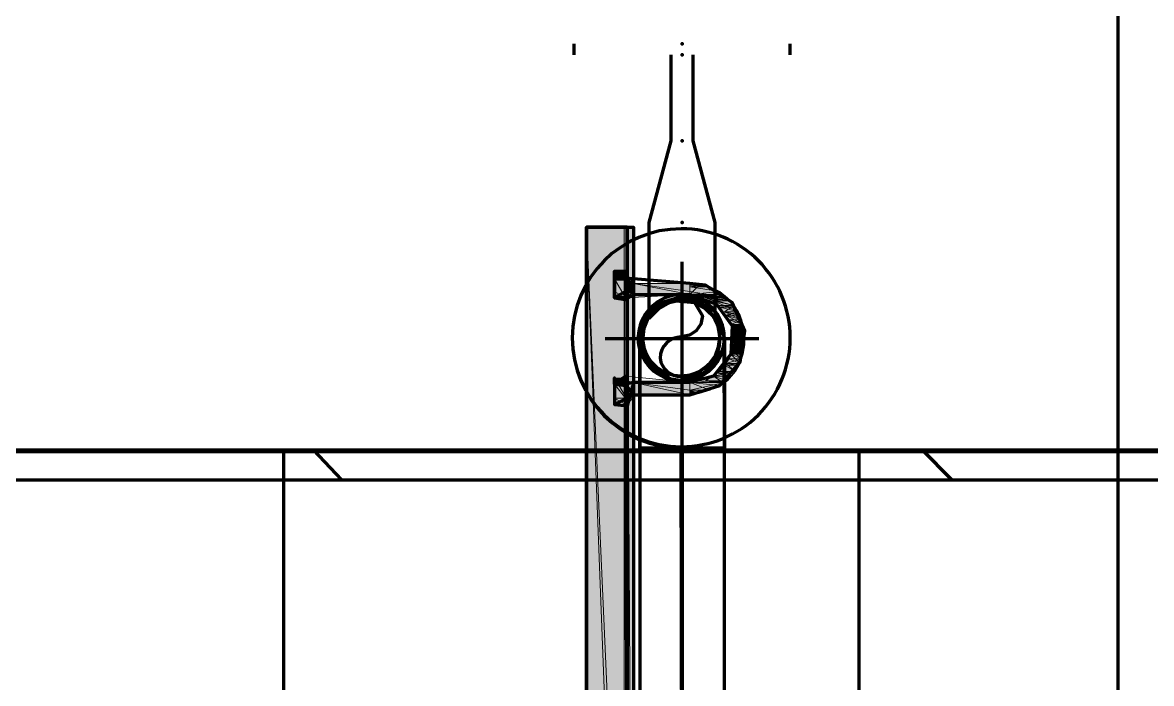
# Model space of a CAD drawing. Extents: x 0 to 1153, y 0 to 816.
# Drawn here: x 531.36 to 538.98, y 637.23 to 641.69 of the extents above; entities that cross this region are included whole.
import ezdxf

# ---------------------------------------------------------------- set-up
doc = ezdxf.new("R2010")
doc.units = 0
doc.header["$MEASUREMENT"] = 0
for name, color, linetype in [('Arch', 7, 'Continuous'), ('Hatch', 7, 'Continuous'), ('PIPE', 7, 'Continuous')]:
    doc.layers.add(name, color=color, linetype=linetype)

msp = doc.modelspace()

# ---------------------------------------------------------------- hatches: boundary and pattern name
at = {"layer": 'Hatch', "linetype": 'Continuous', "lineweight": 211}
for points in [[(535.4849, 640.3128), (535.1674, 640.3128), (535.1674, 633.1479), (535.4849, 633.1479)], [(535.432, 640.0165), (535.3579, 640.0165), (535.3579, 639.9636), (535.432, 639.9636)], [(535.4425, 640.0165), (535.432, 640.0165), (535.432, 639.826), (535.4425, 639.826)], [(535.4425, 640.0165), (535.432, 640.0165), (535.432, 639.826), (535.4425, 639.826)], [(535.4425, 639.9636), (535.432, 639.9636), (535.432, 639.8789), (535.4425, 639.8789)], [(535.8659, 639.9318), (535.4849, 639.9318), (535.4849, 639.8578), (535.8659, 639.8578)], [(535.8659, 639.9318), (535.4849, 639.9318), (535.4849, 639.8578), (535.8659, 639.8578)], [(535.8659, 639.9318), (535.9294, 639.9212), (535.8659, 639.9212)], [(535.432, 639.2968), (535.3579, 639.2968), (535.3579, 639.2545), (535.432, 639.2545)], [(535.4425, 639.3074), (535.432, 639.3074), (535.432, 639.1063), (535.4425, 639.1063)], [(535.4425, 639.3074), (535.432, 639.3074), (535.432, 639.1063), (535.4425, 639.1063)], [(535.8659, 639.2651), (535.4849, 639.2651), (535.4849, 639.1804), (535.8659, 639.1804)], [(535.4425, 639.2439), (535.432, 639.2439), (535.432, 639.1698), (535.4425, 639.1698)]]:
    msp.add_hatch(color=3, dxfattribs=at).paths.add_polyline_path(points, flags=0)
at = {"layer": 'Hatch', "linetype": 'Continuous', "lineweight": 0}
for points in [[(535.4425, 640.3128), (535.4214, 640.3128), (535.4214, 633.1479), (535.4425, 633.1479)], [(535.4425, 639.9636), (535.432, 639.9636), (535.432, 639.8789), (535.4425, 639.8789)], [(535.8659, 639.9318), (535.9294, 639.9212), (535.8659, 639.9212)], [(535.9294, 639.9212), (535.8659, 639.9212), (535.8659, 639.9107), (536.0035, 639.9107)], [(535.9294, 639.9212), (535.8659, 639.9212), (535.8659, 639.9107), (536.0035, 639.9107)], [(536.0035, 639.9107), (535.8659, 639.9107), (535.8659, 639.8789), (536.067, 639.8789)], [(536.0035, 639.9107), (535.8659, 639.9107), (535.8659, 639.8789), (536.067, 639.8789)], [(536.067, 639.8789), (535.8659, 639.8789), (535.8659, 639.8578), (536.0882, 639.8578)], [(536.067, 639.8789), (535.8659, 639.8789), (535.8659, 639.8578), (536.0882, 639.8578)], [(536.0882, 639.8578), (535.8659, 639.8578), (535.9188, 639.8471), (536.0987, 639.8471)], [(536.0882, 639.8578), (535.8659, 639.8578), (535.9188, 639.8471), (536.0987, 639.8471)], [(536.1199, 639.8366), (535.9717, 639.8366), (536.0247, 639.8154), (536.1411, 639.8154)], [(536.1199, 639.8366), (535.9717, 639.8366), (536.0247, 639.8154), (536.1411, 639.8154)], [(536.1411, 639.8154), (536.0247, 639.8154), (536.0564, 639.7836), (536.1623, 639.7836)], [(536.1411, 639.8154), (536.0247, 639.8154), (536.0564, 639.7836), (536.1623, 639.7836)], [(536.1623, 639.7836), (536.0564, 639.7836), (536.067, 639.7731), (536.1728, 639.7731)], [(536.1623, 639.7836), (536.0564, 639.7836), (536.067, 639.7731), (536.1728, 639.7731)], [(536.1728, 639.7731), (536.067, 639.7731), (536.0987, 639.7413), (536.194, 639.7413)], [(536.1728, 639.7731), (536.067, 639.7731), (536.0987, 639.7413), (536.194, 639.7413)], [(536.194, 639.7413), (536.0987, 639.7413), (536.1093, 639.7201), (536.2046, 639.7201)], [(536.194, 639.7413), (536.0987, 639.7413), (536.1093, 639.7201), (536.2046, 639.7201)], [(536.2046, 639.7201), (536.1093, 639.7201), (536.1305, 639.6884), (536.2152, 639.6884)], [(536.2046, 639.7201), (536.1093, 639.7201), (536.1305, 639.6884), (536.2152, 639.6884)], [(536.2152, 639.6884), (536.1305, 639.6884), (536.1411, 639.6566), (536.2258, 639.6566)], [(536.2152, 639.6884), (536.1305, 639.6884), (536.1411, 639.6566), (536.2258, 639.6566)], [(536.2258, 639.6566), (536.1411, 639.6566), (536.1516, 639.6355), (536.2258, 639.6355)], [(536.2258, 639.6566), (536.1411, 639.6566), (536.1516, 639.6355), (536.2258, 639.6355)], [(536.2258, 639.6355), (536.1516, 639.6355), (536.1623, 639.5932), (536.2363, 639.5932)], [(536.2258, 639.6355), (536.1516, 639.6355), (536.1623, 639.5932), (536.2363, 639.5932)], [(536.2363, 639.5932), (536.1623, 639.5932), (536.1623, 639.5826), (536.2363, 639.5826)], [(536.2363, 639.5932), (536.1623, 639.5932), (536.1623, 639.5826), (536.2363, 639.5826)], [(536.2363, 639.5826), (536.1623, 639.5826), (536.1623, 639.5296), (536.2363, 639.5296)], [(536.2363, 639.5826), (536.1623, 639.5826), (536.1623, 639.5296), (536.2363, 639.5296)], [(536.2363, 639.5191), (536.1623, 639.5191), (536.1516, 639.4767), (536.2258, 639.4767)], [(536.2363, 639.5191), (536.1623, 639.5191), (536.1516, 639.4767), (536.2258, 639.4767)], [(536.2363, 639.5296), (536.1623, 639.5296), (536.1623, 639.5191), (536.2363, 639.5191)], [(536.2363, 639.5296), (536.1623, 639.5296), (536.1623, 639.5191), (536.2363, 639.5191)], [(536.2152, 639.4238), (536.1305, 639.4238), (536.1093, 639.3921), (536.2046, 639.3921)], [(536.2152, 639.4238), (536.1305, 639.4238), (536.1093, 639.3921), (536.2046, 639.3921)], [(536.2258, 639.4556), (536.1411, 639.4556), (536.1305, 639.4238), (536.2152, 639.4238)], [(536.2258, 639.4556), (536.1411, 639.4556), (536.1305, 639.4238), (536.2152, 639.4238)], [(536.2258, 639.4767), (536.1516, 639.4767), (536.1411, 639.4556), (536.2258, 639.4556)], [(536.2258, 639.4767), (536.1516, 639.4767), (536.1411, 639.4556), (536.2258, 639.4556)], [(536.1623, 639.3286), (536.0564, 639.3286), (536.0247, 639.3074), (536.1411, 639.3074)], [(536.1623, 639.3286), (536.0564, 639.3286), (536.0247, 639.3074), (536.1411, 639.3074)], [(536.1728, 639.3392), (536.067, 639.3392), (536.0564, 639.3286), (536.1623, 639.3286)], [(536.1728, 639.3392), (536.067, 639.3392), (536.0564, 639.3286), (536.1623, 639.3286)], [(536.194, 639.3815), (536.0987, 639.3815), (536.067, 639.3392), (536.1728, 639.3392)], [(536.194, 639.3815), (536.0987, 639.3815), (536.067, 639.3392), (536.1728, 639.3392)], [(536.2046, 639.3921), (536.1093, 639.3921), (536.0987, 639.3815), (536.194, 639.3815)], [(536.2046, 639.3921), (536.1093, 639.3921), (536.0987, 639.3815), (536.194, 639.3815)], [(535.8659, 639.2651), (535.4849, 639.2651), (535.4849, 639.1804), (535.8659, 639.1804)], [(536.0882, 639.2651), (535.8659, 639.2651), (535.8659, 639.2439), (536.067, 639.2439)], [(536.0882, 639.2651), (535.8659, 639.2651), (535.8659, 639.2439), (536.067, 639.2439)], [(536.1199, 639.2756), (535.9717, 639.2756), (535.9188, 639.2651), (536.0987, 639.2651)], [(536.1199, 639.2756), (535.9717, 639.2756), (535.9188, 639.2651), (536.0987, 639.2651)], [(535.4425, 639.2439), (535.432, 639.2439), (535.432, 639.1698), (535.4425, 639.1698)], [(536.067, 639.2439), (535.8659, 639.2439), (535.8659, 639.2121), (536.0035, 639.2121)], [(536.067, 639.2439), (535.8659, 639.2439), (535.8659, 639.2121), (536.0035, 639.2121)], [(535.8659, 639.2121), (535.8659, 639.1804), (535.9294, 639.191)], [(535.8659, 639.2121), (536.0035, 639.2121), (535.9294, 639.191)], [(535.8659, 639.2121), (535.8659, 639.1804), (535.9294, 639.191)], [(535.8659, 639.2121), (536.0035, 639.2121), (535.9294, 639.191)]]:
    msp.add_hatch(color=3, dxfattribs=at).paths.add_polyline_path(points, flags=0)
h = msp.add_hatch(color=3, dxfattribs=at)
h.paths.add_polyline_path([(535.432, 639.9636), (535.3579, 639.9636), (535.432, 639.8789)], flags=0)
h.paths.add_polyline_path([(535.3579, 639.9636), (535.432, 639.8789), (535.3579, 639.8789)], flags=0)
h.paths.add_polyline_path([(535.432, 639.8789), (535.3579, 639.8789), (535.432, 639.8366)], flags=0)
h.paths.add_polyline_path([(535.3579, 639.8789), (535.432, 639.8366), (535.3579, 639.8366)], flags=0)
h = msp.add_hatch(color=3, dxfattribs=at)
h.paths.add_polyline_path([(535.4849, 639.8789), (535.4849, 639.9636), (535.4425, 639.9636)], flags=0)
h.paths.add_polyline_path([(535.4849, 639.9636), (535.4425, 639.9636), (535.4849, 639.8789)], flags=0)
h.paths.add_polyline_path([(535.4425, 639.9636), (535.4849, 639.8789), (535.4425, 639.8789)], flags=0)
h.paths.add_polyline_path([(535.4849, 639.8789), (535.4425, 639.8789), (535.4425, 639.9636)], flags=0)
h = msp.add_hatch(color=3, dxfattribs=at)
h.paths.add_polyline_path([(536.0987, 639.8471), (535.9188, 639.8471), (536.1199, 639.8366)], flags=0)
h.paths.add_polyline_path([(535.9188, 639.8471), (536.1199, 639.8366), (535.9717, 639.8366)], flags=0)
h.paths.add_polyline_path([(536.1199, 639.8366), (535.9717, 639.8366)], flags=0)
h.paths.add_polyline_path([(535.9717, 639.8366), (536.1199, 639.8366)], flags=0)
h = msp.add_hatch(color=3, dxfattribs=at)
h.paths.add_polyline_path([(536.0987, 639.8471), (535.9188, 639.8471), (536.1199, 639.8366)], flags=0)
h.paths.add_polyline_path([(535.9188, 639.8471), (536.1199, 639.8366), (535.9717, 639.8366)], flags=0)
h.paths.add_polyline_path([(536.1199, 639.8366), (535.9717, 639.8366)], flags=0)
h.paths.add_polyline_path([(535.9717, 639.8366), (536.1199, 639.8366)], flags=0)
h = msp.add_hatch(color=3, dxfattribs=at)
h.paths.add_polyline_path([(535.432, 639.2545), (535.3579, 639.2545), (535.432, 639.1593)], flags=0)
h.paths.add_polyline_path([(535.3579, 639.2545), (535.432, 639.1593), (535.3579, 639.1593)], flags=0)
h.paths.add_polyline_path([(535.432, 639.1593), (535.3579, 639.1593), (535.432, 639.1169)], flags=0)
h.paths.add_polyline_path([(535.3579, 639.1593), (535.432, 639.1169), (535.3579, 639.1169)], flags=0)
at = {"layer": 'Hatch', "linetype": 'Continuous', "lineweight": 211}
h = msp.add_hatch(color=3, dxfattribs=at)
h.paths.add_polyline_path([(535.4849, 639.1593), (535.4849, 639.2545), (535.4425, 639.2545)], flags=0)
h.paths.add_polyline_path([(535.4849, 639.2545), (535.4425, 639.2545), (535.4849, 639.1593)], flags=0)
h.paths.add_polyline_path([(535.4425, 639.2545), (535.4849, 639.1593), (535.4425, 639.1593)], flags=0)
h.paths.add_polyline_path([(535.4849, 639.1593), (535.4425, 639.1593), (535.4425, 639.2545)], flags=0)
at = {"layer": 'Hatch', "linetype": 'Continuous', "lineweight": 0}
h = msp.add_hatch(color=3, dxfattribs=at)
h.paths.add_polyline_path([(536.1411, 639.3074), (536.0247, 639.3074), (536.1199, 639.2756)], flags=0)
h.paths.add_polyline_path([(536.0247, 639.3074), (536.1199, 639.2756), (535.9717, 639.2756)], flags=0)
h.paths.add_polyline_path([(536.1199, 639.2756), (535.9717, 639.2756)], flags=0)
h.paths.add_polyline_path([(535.9717, 639.2756), (536.1199, 639.2756)], flags=0)
h = msp.add_hatch(color=3, dxfattribs=at)
h.paths.add_polyline_path([(536.1411, 639.3074), (536.0247, 639.3074), (536.1199, 639.2756)], flags=0)
h.paths.add_polyline_path([(536.0247, 639.3074), (536.1199, 639.2756), (535.9717, 639.2756)], flags=0)
h.paths.add_polyline_path([(536.1199, 639.2756), (535.9717, 639.2756)], flags=0)
h.paths.add_polyline_path([(535.9717, 639.2756), (536.1199, 639.2756)], flags=0)

# ---------------------------------------------------------------- linework, layer by layer
at = {"layer": 'Arch', "color": 11, "linetype": 'Continuous', "lineweight": 211}
for p, q in [((538.7551, 361.7701), (538.7551, 717.3913)), ((533.1248, 633.0526), (533.1248, 638.7994)), ((533.5164, 638.6089), (533.3259, 638.81)), ((537.0089, 633.0526), (537.0089, 638.7994)), ((537.6333, 638.6089), (537.4322, 638.81))]:
    msp.add_line(p, q, dxfattribs=at)
for points in [[(113.9613, 576.9716), (487.7012, 576.9716), (487.7012, 638.81), (487.8917, 638.81), (683.1542, 638.81), (683.1542, 638.6089), (683.1542, 383.2543), (870.4898, 383.2543), (870.4898, 383.0531), (683.1542, 383.0531), (682.9636, 383.0637), (487.8917, 383.0637), (487.7012, 383.0637), (487.7012, 454.3002), (113.9613, 454.3002)], [(486.7698, 638.7994), (683.5457, 638.7994), (683.5457, 383.1696), (683.5457, 638.7994), (677.799, 633.0526), (492.5166, 633.0526), (492.5166, 388.9269), (486.7698, 383.1696), (492.3155, 388.7152), (678.0001, 388.7152), (492.3155, 388.7152), (492.3155, 633.2538), (678.0001, 633.2538), (683.5457, 638.7994), (486.7698, 638.7994), (492.5166, 633.0526), (492.5166, 388.9269)], [(683.1542, 383.2543), (683.0589, 383.2543), (682.9636, 383.2543), (487.8917, 383.2543), (487.8917, 638.6089), (682.9636, 638.6089), (682.9636, 383.2543)]]:
    msp.add_lwpolyline(points, dxfattribs=at)
at = {"layer": 'Hatch', "color": 3, "linetype": 'Continuous', "lineweight": 211}
msp.add_line((535.4849, 639.8578), (535.4849, 639.9318), dxfattribs=at)
at = {"layer": 'Hatch', "color": 3, "linetype": 'Continuous', "lineweight": 0}
msp.add_line((535.4849, 639.2651), (535.8659, 639.1804), dxfattribs=at)
msp.add_lwpolyline([(535.4849, 640.3128), (535.1674, 640.3128), (535.4849, 633.1479), (535.1674, 633.1479), (535.1674, 640.3128), (535.4425, 633.1479), (535.4214, 640.3128), (535.4214, 640.3128), (535.4214, 633.1479), (535.4425, 640.3128), (535.4849, 633.1479)], close=True, dxfattribs=at)
at = {"layer": 'Hatch', "color": 3, "linetype": 'Continuous', "lineweight": 211}
for points in [[(535.4425, 640.3128), (535.4425, 633.1479), (535.1674, 633.1479), (535.4425, 633.1479), (535.4425, 640.3128), (535.1674, 640.3128), (535.4849, 640.3128), (535.4849, 633.1479)], [(535.1674, 640.3128), (535.1674, 633.1479), (535.1674, 640.3128)], [(535.432, 639.8366), (535.432, 639.9636), (535.432, 640.0165), (535.432, 639.8366), (535.432, 640.0165), (535.432, 639.8366), (535.432, 640.0165), (535.4849, 639.8578), (535.432, 639.9636), (535.4849, 639.8789), (535.4849, 639.9636), (535.432, 639.8366), (535.432, 639.9636), (535.432, 639.8366), (535.432, 639.9636), (535.3579, 639.9636), (535.432, 639.9636), (535.432, 639.8366), (535.3579, 639.8366), (535.3579, 640.0165), (535.432, 640.0165)], [(535.3579, 640.0165), (535.3579, 639.9636), (535.3579, 639.8366)], [(535.4849, 639.1804), (535.4849, 639.2651), (535.4849, 639.1804), (535.4849, 639.2651), (535.4849, 639.1804), (535.432, 639.2545), (535.4425, 639.1063), (535.432, 639.3074), (535.4425, 639.1063), (535.432, 639.2968), (535.432, 639.1698), (535.432, 639.2439), (535.4849, 639.1804), (535.4849, 639.2651), (535.432, 639.2545), (535.3579, 639.2545), (535.432, 639.2439), (535.4849, 639.1804), (535.8659, 639.1804), (536.067, 639.2439), (536.2046, 639.4026), (536.2363, 639.6143), (536.1516, 639.8048), (535.9717, 639.9212), (535.8659, 639.9318), (535.4849, 639.9636), (535.432, 639.9636), (535.4849, 639.8789), (535.432, 639.8789), (535.3579, 639.8366), (535.432, 639.826), (535.4849, 639.8578), (535.8659, 639.8578), (536.0458, 639.7942), (536.1516, 639.6461), (536.1411, 639.4556), (536.0247, 639.3074), (535.8659, 639.2651), (535.4849, 639.2651), (535.4425, 639.1063), (535.432, 639.3074), (535.3579, 639.2545), (535.3579, 639.1169), (535.4849, 639.1804), (535.3579, 639.1169), (535.4425, 639.1063)], [(535.813, 638.8206), (535.813, 639.5614)], [(535.3579, 639.2545), (535.3579, 639.2968), (535.3579, 639.1169)]]:
    msp.add_lwpolyline(points, dxfattribs=at)
at = {"layer": 'Hatch', "color": 3, "linetype": 'Continuous', "lineweight": 0}
for points in [[(535.432, 639.3074), (535.432, 639.1063), (535.432, 639.3074), (535.432, 639.1063), (535.432, 639.3074), (535.3579, 639.2545), (535.432, 639.1593), (535.3579, 639.1593), (535.3579, 639.2968), (535.432, 639.1698), (535.432, 639.2439), (535.432, 639.1698), (535.432, 639.2439), (535.4849, 639.1804), (535.4849, 639.2651), (535.4849, 639.1593), (535.4849, 639.2545), (535.4849, 639.1593), (535.4425, 639.2545), (535.432, 639.1593), (535.432, 639.2439), (535.4425, 639.1698), (535.432, 639.2439), (535.4425, 639.1698), (535.432, 639.2545), (535.432, 639.3074), (535.432, 639.1063), (535.432, 639.3074), (535.432, 639.1063), (535.432, 639.3074), (535.8659, 639.2651), (536.0987, 639.2651), (536.1623, 639.3286), (536.194, 639.3815), (536.2258, 639.4556), (536.2363, 639.5191), (536.2363, 639.5826), (536.2258, 639.6355), (536.2152, 639.6884), (536.194, 639.7413), (536.1411, 639.8154), (536.0882, 639.8578), (536.0035, 639.9107), (535.9294, 639.9212), (536.0035, 639.9107), (536.067, 639.8789), (536.1199, 639.8366), (535.9717, 639.8366), (535.9188, 639.8471), (535.8659, 639.8578), (535.8659, 639.9318), (535.8659, 639.8578), (535.8659, 639.9107), (535.8659, 639.8578), (535.8659, 639.9107), (535.8659, 639.8578), (535.9188, 639.8471), (535.9717, 639.8366), (536.1199, 639.8366), (535.9717, 639.8366), (536.1199, 639.8366), (536.067, 639.8789), (535.9717, 639.8366), (536.0247, 639.8154), (536.067, 639.7731), (536.1093, 639.7201), (536.1411, 639.6566), (536.1623, 639.5932), (536.1623, 639.5296), (536.1516, 639.4767), (536.1305, 639.4238), (536.067, 639.3392), (535.9717, 639.2756), (536.1199, 639.2756), (536.1728, 639.3392), (536.2046, 639.3921), (536.2258, 639.4767), (536.2363, 639.5296), (536.2363, 639.5826), (536.2258, 639.6566), (536.2046, 639.7201), (536.1728, 639.7731), (536.1199, 639.8366), (535.9717, 639.8366), (536.1199, 639.8366), (535.9717, 639.8366), (536.0247, 639.8154), (536.067, 639.7731), (536.1093, 639.7201), (536.1411, 639.6566), (536.1623, 639.5932), (536.1623, 639.5296), (536.1516, 639.4767), (536.1305, 639.4238), (536.067, 639.3392), (535.9717, 639.2756), (536.1199, 639.2756), (535.9717, 639.2756), (536.1199, 639.2756), (535.9188, 639.2651), (535.9717, 639.2756), (536.1199, 639.2756), (535.9188, 639.2651), (535.8659, 639.2651), (535.8659, 639.2121), (535.9294, 639.191), (535.8659, 639.2121), (536.0987, 639.2651), (536.0035, 639.2121), (536.067, 639.2439), (536.1199, 639.2756), (536.1623, 639.3286), (536.194, 639.3815), (536.2258, 639.4556), (536.2363, 639.5191), (536.1623, 639.5826), (536.2363, 639.5932), (536.2258, 639.6566), (536.2046, 639.7201), (536.1728, 639.7731), (536.1411, 639.8154), (536.2046, 639.7201), (536.2258, 639.6566), (536.2363, 639.5932), (536.1411, 639.6566), (536.2152, 639.6884), (536.0987, 639.7413), (536.1623, 639.7836), (535.9717, 639.8366), (536.1199, 639.8366), (535.8659, 639.8789), (535.4849, 639.9318), (535.432, 639.8366), (535.432, 639.9636), (535.432, 639.8366), (535.432, 639.9636), (535.4849, 639.8789), (535.4849, 639.9636), (535.432, 639.8366), (535.4425, 639.9636), (535.432, 639.8366), (535.4425, 640.0165), (535.432, 639.8366), (535.4425, 640.0165), (535.432, 639.8366), (535.432, 639.9636), (535.432, 640.0165), (535.432, 639.8366), (535.4849, 639.9318), (535.432, 639.9636), (535.432, 639.8366), (535.432, 639.9636), (535.432, 639.8366), (535.432, 639.9636), (535.4849, 639.9636), (535.4849, 639.8789), (535.432, 639.8366), (535.4849, 639.8789), (535.4425, 639.9636), (535.4849, 639.8789), (535.4425, 639.9636), (535.8659, 639.9318), (535.4849, 639.9318), (535.8659, 639.8578), (535.432, 639.8366), (535.432, 640.0165), (535.432, 639.8366), (535.432, 640.0165), (535.3579, 640.0165), (535.3579, 639.9636), (535.3579, 639.8789), (535.432, 639.8366), (535.3579, 639.9636), (535.432, 639.9636), (535.3579, 640.0165), (535.432, 639.9636), (535.3579, 639.9636), (535.432, 639.8366), (535.3579, 639.8789), (535.432, 639.8366), (535.3579, 639.8789), (535.432, 639.8366)], [(535.4849, 639.8578), (535.8659, 639.8578), (535.4849, 639.9318), (535.8659, 639.8578), (536.1199, 639.8366), (535.9717, 639.8366), (536.1623, 639.7836), (536.0987, 639.7413), (536.2152, 639.6884), (536.1411, 639.6566), (536.2363, 639.5932), (536.1623, 639.5826), (536.2363, 639.5296), (536.1623, 639.5296), (536.2258, 639.4767), (536.1411, 639.4556), (536.2046, 639.3921), (536.2258, 639.4556), (536.1623, 639.5296), (536.2363, 639.5296), (536.1623, 639.5191), (536.2363, 639.5191), (536.1623, 639.5191), (536.2258, 639.4767), (536.1516, 639.4767), (536.2258, 639.4556), (536.1516, 639.4767), (536.2258, 639.4556), (536.1411, 639.4556), (536.2152, 639.4238), (536.1305, 639.4238), (536.2152, 639.4238), (536.1305, 639.4238), (536.2046, 639.3921), (536.1093, 639.3921), (536.2046, 639.3921), (536.1093, 639.3921), (536.194, 639.3815), (536.1623, 639.3286), (536.1199, 639.2756), (535.9717, 639.2756), (536.1199, 639.2756), (535.9717, 639.2756), (535.9188, 639.2651), (536.0987, 639.2651), (535.9188, 639.2651), (535.8659, 639.2651), (535.8659, 639.1804), (535.9294, 639.191), (535.8659, 639.2121), (535.8659, 639.2651), (536.0882, 639.2651), (536.0247, 639.3074), (536.1728, 639.3392), (536.0987, 639.3815), (536.194, 639.3815), (536.0987, 639.3815), (536.1728, 639.3392), (536.067, 639.3392), (536.1623, 639.3286), (536.067, 639.3392), (536.1623, 639.3286), (536.0564, 639.3286), (536.1411, 639.3074), (536.0564, 639.3286), (536.1411, 639.3074), (536.0247, 639.3074), (536.1199, 639.2756), (535.9717, 639.2756), (536.1199, 639.2756), (535.9717, 639.2756), (536.0987, 639.2651), (535.9188, 639.2651), (536.0882, 639.2651), (535.8659, 639.2651), (536.067, 639.2439), (535.8659, 639.2651), (536.067, 639.2439), (535.8659, 639.2651), (536.0035, 639.2121), (535.8659, 639.2651), (536.0035, 639.2121), (535.8659, 639.2121), (535.9294, 639.191), (535.8659, 639.191), (535.9294, 639.191), (536.0035, 639.2121), (535.8659, 639.2651), (536.0882, 639.2651), (536.0247, 639.3074), (536.1728, 639.3392), (536.1093, 639.3921), (536.2152, 639.4238), (536.1516, 639.4767), (536.2363, 639.5191), (536.1623, 639.5826), (536.2363, 639.5826), (536.1516, 639.6355), (536.2258, 639.6566), (536.1093, 639.7201), (536.194, 639.7413), (536.0247, 639.8154), (536.1411, 639.8154), (535.8659, 639.8578), (536.067, 639.8789), (535.8659, 639.9107), (535.9294, 639.9212), (535.8659, 639.9212), (535.9294, 639.9212), (535.8659, 639.9318), (536.0035, 639.9107), (535.8659, 639.9212), (536.0035, 639.9107), (535.8659, 639.9107), (536.067, 639.8789), (535.8659, 639.8578), (536.0882, 639.8578), (535.8659, 639.8578), (536.0987, 639.8471), (535.9188, 639.8471), (536.0987, 639.8471), (535.9188, 639.8471), (536.1199, 639.8366), (536.0247, 639.8154), (536.1623, 639.7836), (536.0564, 639.7836), (536.1728, 639.7731), (536.067, 639.7731), (536.1728, 639.7731), (536.067, 639.7731), (536.194, 639.7413), (536.0987, 639.7413), (536.2046, 639.7201), (536.1093, 639.7201), (536.2152, 639.6884), (536.1305, 639.6884), (536.2258, 639.6566), (536.1411, 639.6566), (536.2258, 639.6355), (536.1516, 639.6355), (536.2363, 639.5932), (536.1623, 639.5932), (536.2363, 639.5826), (536.1623, 639.5826), (536.2363, 639.5932), (536.1411, 639.6566), (536.2152, 639.6884), (536.0987, 639.7413), (536.1623, 639.7836), (535.9717, 639.8366), (536.1199, 639.8366), (535.8659, 639.8578), (535.9294, 639.9212), (535.8659, 639.9212), (536.0035, 639.9107), (535.8659, 639.9212), (536.0035, 639.9107), (535.8659, 639.9107), (536.067, 639.8789), (535.8659, 639.9107), (536.067, 639.8789), (535.8659, 639.8578), (536.0882, 639.8578), (535.8659, 639.8578), (536.0882, 639.8578), (535.8659, 639.8578), (536.0987, 639.8471), (535.9188, 639.8471), (536.0987, 639.8471), (535.9188, 639.8471), (536.1199, 639.8366), (535.9717, 639.8366), (536.1411, 639.8154), (536.0247, 639.8154), (536.1411, 639.8154), (536.0247, 639.8154), (536.1623, 639.7836), (536.0564, 639.7836), (536.1728, 639.7731), (536.0564, 639.7836), (536.1728, 639.7731), (536.067, 639.7731), (536.194, 639.7413), (536.067, 639.7731), (536.194, 639.7413), (536.0987, 639.7413), (536.2046, 639.7201), (536.1093, 639.7201), (536.2046, 639.7201), (536.1093, 639.7201), (536.2152, 639.6884), (536.1305, 639.6884), (536.2258, 639.6566), (536.1305, 639.6884), (536.2258, 639.6566), (536.1411, 639.6566), (536.2258, 639.6355), (536.1516, 639.6355), (536.2258, 639.6355), (536.1516, 639.6355), (536.2363, 639.5932), (536.1623, 639.5932), (536.2363, 639.5826), (536.1623, 639.5932), (536.2363, 639.5826), (536.1623, 639.5826), (536.2363, 639.5296), (536.1623, 639.5296), (536.2363, 639.5296), (536.1623, 639.5296), (536.2363, 639.5191), (536.1623, 639.5191), (536.2258, 639.4767), (536.1623, 639.5191), (536.2258, 639.4767), (536.1516, 639.4767), (536.2258, 639.4556), (536.1411, 639.4556), (536.2258, 639.4556), (536.1411, 639.4556), (536.2152, 639.4238), (536.1305, 639.4238), (536.2046, 639.3921), (536.1305, 639.4238), (536.2046, 639.3921), (536.1093, 639.3921), (536.194, 639.3815), (536.0987, 639.3815), (536.194, 639.3815), (536.0987, 639.3815), (536.1728, 639.3392), (536.067, 639.3392), (536.1623, 639.3286), (536.067, 639.3392), (536.1623, 639.3286), (536.0564, 639.3286), (536.1411, 639.3074), (536.0564, 639.3286), (536.1411, 639.3074), (536.0247, 639.3074), (536.1199, 639.2756), (535.9717, 639.2756), (536.1199, 639.2756), (535.9717, 639.2756), (536.0987, 639.2651), (535.9188, 639.2651), (536.0882, 639.2651), (535.8659, 639.2651), (536.067, 639.2439), (535.8659, 639.2651), (536.067, 639.2439), (535.8659, 639.2651), (536.0035, 639.2121), (535.8659, 639.2121), (535.9294, 639.191), (535.8659, 639.191), (535.9294, 639.191), (536.0035, 639.2121), (535.8659, 639.2121), (535.4849, 639.2651), (535.4849, 639.1593), (535.4849, 639.2651), (535.3579, 639.2968), (535.432, 639.2545), (535.3579, 639.2545), (535.432, 639.2545), (535.4849, 639.2651), (535.4849, 639.1593), (535.3579, 639.1593), (535.432, 639.1169), (535.3579, 639.1593), (535.432, 639.1169), (535.4849, 639.1593), (535.4849, 639.2651), (535.8659, 639.1804), (535.4849, 639.1804), (535.8659, 639.1804), (535.4849, 639.2651), (535.8659, 639.2651)]]:
    msp.add_lwpolyline(points, dxfattribs=at)
at = {"layer": 'Hatch', "color": 3, "linetype": 'Continuous', "lineweight": 211}
msp.add_lwpolyline([(536.0987, 639.5614), (536.0882, 639.4873), (535.9823, 639.3392), (535.813, 639.2756), (535.7389, 639.2863), (535.5801, 639.3921), (535.5272, 639.5614), (535.5272, 638.8206), (535.5272, 639.5614), (535.5378, 639.6355), (535.6331, 639.7942), (535.813, 639.8471), (535.887, 639.8366), (536.0353, 639.7413), (536.0987, 639.5614), (536.0882, 639.4873), (535.9823, 639.3392), (535.813, 639.2756), (535.7389, 639.2863), (535.5801, 639.3921), (535.5272, 639.5614), (535.5378, 639.6355), (535.6331, 639.7942), (535.813, 639.8471), (535.887, 639.8366), (536.0353, 639.7413), (536.0987, 639.5614), (536.0987, 638.8206), (536.0975, 639.5667, 0.414258), (535.8077, 639.8574, 0.414229), (535.5177, 639.5667, 0.414205), (535.8077, 639.2756, 0.414234), (536.0975, 639.5667, 0.414258), (535.8077, 639.8574, 0.414229), (535.5177, 639.5667, 0.414205), (535.8077, 639.2756, 0.414234)], format="xyb", close=True, dxfattribs=at)
msp.add_point((535.813, 638.8206), dxfattribs=at)
at = {"layer": 'PIPE', "color": 3, "linetype": 'Continuous', "lineweight": 211}
for p, q in [((535.0828, 641.5511), (535.0828, 641.477)), ((536.5432, 641.477), (536.5432, 641.5511)), ((535.813, 639.0428), (535.813, 640.08)), ((535.2944, 639.5614), (536.3315, 639.5614))]:
    msp.add_line(p, q, dxfattribs=at)
for points in [[(535.813, 641.5511), (535.813, 641.5511), (535.813, 641.5511)], [(535.813, 641.477), (535.813, 641.477), (535.813, 641.477)], [(536.0353, 639.699), (535.9717, 639.7625), (536.0353, 639.699), (536.0353, 640.3446), (535.887, 640.8949), (535.887, 641.477)], [(535.813, 640.8949), (535.813, 640.8949), (535.813, 640.8949)], [(535.813, 640.3446), (535.813, 640.3446), (535.813, 640.3446)], [(535.5484, 639.5667), (535.556, 639.629), (535.5774, 639.6859), (535.6244, 639.75), (535.6885, 639.797), (535.7454, 639.8184), (535.813, 639.826), (535.7454, 639.8184), (535.6885, 639.797), (535.6244, 639.75), (535.5774, 639.6859), (535.556, 639.629), (535.5484, 639.5667), (535.556, 639.629), (535.5774, 639.6859), (535.6244, 639.75), (535.6885, 639.797), (535.7454, 639.8184), (535.8977, 639.8048), (535.9717, 639.7625), (535.9007, 639.8234), (535.813, 639.826), (535.7283, 639.8048), (535.6543, 639.7625), (535.5908, 639.699), (535.6543, 639.7625), (535.7283, 639.8048), (535.813, 639.826), (535.8077, 639.8578)], [(535.5272, 638.8206), (536.0987, 638.8206), (535.5272, 638.8206), (535.5272, 635.5503), (536.0987, 635.5503), (536.0987, 638.8206)]]:
    msp.add_lwpolyline(points, dxfattribs=at)
msp.add_lwpolyline([(536.067, 639.5667), (536.0594, 639.5044), (536.038, 639.4475), (535.991, 639.3833), (535.9268, 639.3363), (535.87, 639.3149), (535.8077, 639.3074), (535.87, 639.3149), (535.9268, 639.3363), (535.991, 639.3833), (536.038, 639.4475), (536.0594, 639.5044), (536.067, 639.5667), (536.0594, 639.5044), (536.038, 639.4475), (536.0045, 639.3979), (535.9608, 639.3574), (535.9086, 639.3278), (535.8498, 639.3108), (535.8077, 639.2766, -0.414205), (535.517, 639.5667, -0.414229), (535.813, 639.826), (535.8977, 639.8048), (535.9506, 639.7148), (535.9394, 639.6592), (535.9087, 639.6138), (535.8633, 639.5832), (535.8077, 639.572, 0.414212), (535.6654, 639.4291, 0.414167), (535.8077, 639.3079, -0.414221), (535.549, 639.5667, 0.414221), (535.8077, 639.2756, 0.414234), (536.067, 639.5667, 0.414258), (535.8077, 639.8269, -0.414255), (536.067, 639.5667, 0.414255), (535.8077, 639.826), (535.7454, 639.8184), (535.6885, 639.797), (535.6244, 639.75), (535.5908, 639.699), (535.5908, 640.3446), (535.7389, 640.8949), (535.7389, 641.477)], format="xyb", dxfattribs=at)
msp.add_lwpolyline([(535.8077, 638.8311, 0.414215), (536.5431, 639.5667, 0.414224), (535.8077, 640.3022, 0.414212), (535.0721, 639.5667, 0.414203), (535.8077, 638.8311, 0.414215), (536.5431, 639.5667, 0.414224), (535.8077, 640.3022, 0.414212), (535.0721, 639.5667, 0.414203), (535.8077, 638.8311, 0.414215), (536.5431, 639.5667, 0.414224), (535.8077, 640.3022, 0.414212), (535.0721, 639.5667, 0.414203), (535.8077, 638.8311, 0.414215), (536.5431, 639.5667, 0.414224), (535.8077, 640.3022, 0.414212), (535.0721, 639.5667, 0.414203), (535.813, 638.8206), (535.813, 635.5503)], format="xyb", close=True, dxfattribs=at)
for p in [(535.813, 641.5511), (535.813, 641.477), (535.813, 640.8949), (535.813, 640.3446)]:
    msp.add_point(p, dxfattribs=at)

doc.saveas('drawing.dxf')
